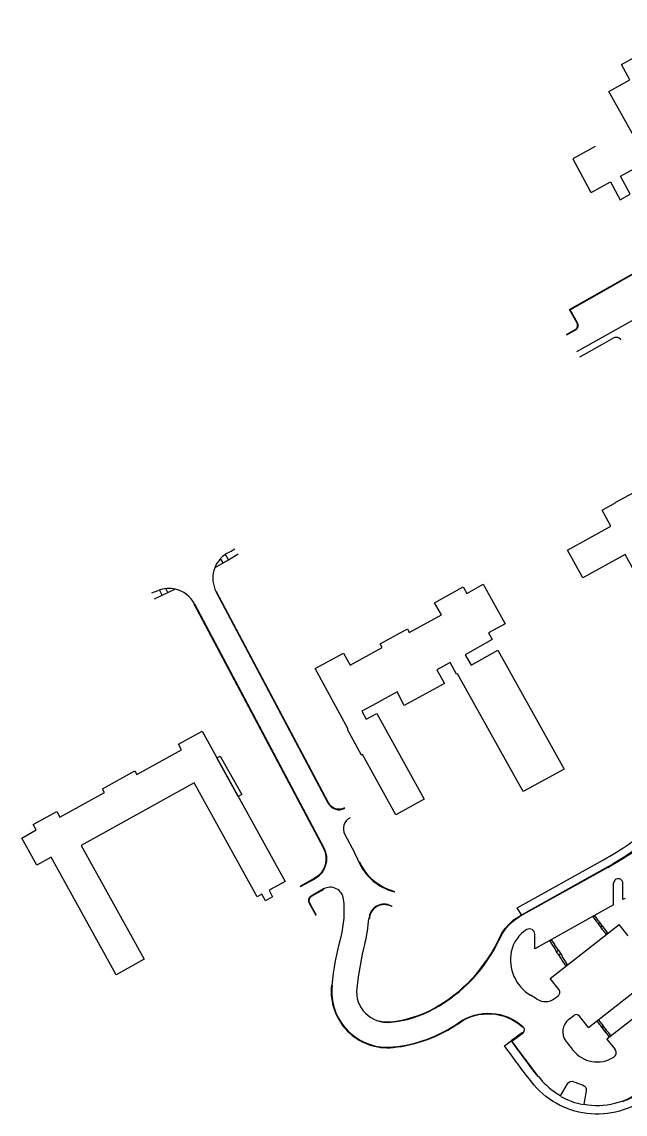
# Model space of a CAD drawing. Header units: feet. Extents: x -128 to 1593, y 35 to 1363.
# Drawn here: x -128 to 456, y 35 to 1092 of the extents above; entities that cross this region are included whole.
import ezdxf

# ---------------------------------------------------------------- set-up
doc = ezdxf.new("R2010")
doc.units = ezdxf.units.FT
doc.header["$LTSCALE"] = 0.7
doc.header["$MEASUREMENT"] = 0
for name, color, linetype in [('L-BLDG', 6, 'Continuous'), ('L-CURB', 250, 'Continuous'), ('L-PVMT', 250, 'Continuous'), ('L-STONE', 250, 'Continuous')]:
    doc.layers.add(name, color=color, linetype=linetype)
doc.layers.add('L-NONPLOT', color=250, linetype='Continuous', plot=False)

msp = doc.modelspace()

# ---------------------------------------------------------------- linework, layer by layer
at = {"layer": 'L-BLDG'}
for points in [[(427.511147, 971.589967), (405.648147, 959.599967), (422.226147, 929.112967), (421.954147, 929.010967), (423.390143, 926.939513), (442.164147, 937.225967), (451.487147, 919.919967), (461.399147, 925.258967), (451.964147, 942.753967), (478.333147, 957.470967), (440.693147, 1024.917967), (461.090147, 1036.225967), (453.018147, 1051.067967), (527.403147, 1092.243967)], [(447.508027, 627.193901), (476.903027, 643.020901)], [(482.910027, 528.445901), (456.294027, 576.632901), (415.352027, 553.930901), (400.595027, 580.707901), (442.405027, 603.875901), (434.015027, 619.345901), (447.534027, 626.857901), (447.508027, 627.193901)], [(234.222027, 324.537901), (201.991027, 382.775901), (201.044027, 382.274901), (187.399027, 407.008901), (188.254027, 407.573901), (156.117027, 466.026901), (183.687027, 481.080901), (190.199027, 469.322901), (221.130027, 486.416901), (219.098027, 489.930901), (245.559027, 504.540901), (247.395027, 501.082901), (278.442027, 518.160901), (271.845027, 529.824901), (299.479027, 545.171901), (302.952027, 538.921901), (318.939027, 547.747901), (340.103027, 509.516901), (324.017027, 500.618901), (327.483027, 494.362901), (301.478027, 479.453901), (307.269027, 469.512901), (333.274027, 483.987901), (397.511027, 368.837901), (357.687027, 347.021901), (294.133027, 461.095901), (293.207027, 460.646901), (287.057027, 471.906901), (274.144027, 464.739901), (281.537027, 451.756901), (242.47289, 430.222564), (235.572027, 443.540901), (211.624027, 430.345901), (201.504027, 424.760901), (205.756027, 417.095901), (215.845027, 422.727901), (261.755027, 339.727901), (234.222027, 324.537901)], [(-116.862973, 315.140901), (-93.989973, 327.832901), (-90.972973, 322.387901), (-47.869973, 346.154901), (-49.792973, 349.610901), (-18.308973, 367.053901), (-16.380973, 363.545901), (26.912027, 387.389901), (23.832027, 392.846901), (46.726027, 405.489901), (127.216027, 260.052901), (111.669027, 251.474901), (115.029027, 245.107901), (108.053027, 241.288901), (104.684027, 247.631901), (100.090027, 245.126901), (39.147027, 355.364901), (-70.281973, 294.903901), (-9.308973, 184.621901), (-36.489973, 169.746901), (-99.397973, 283.378901), (-113.334973, 275.680901), (-127.869973, 301.906901), (-113.998973, 309.813901), (-116.862973, 315.140901)]]:
    msp.add_lwpolyline(points, dxfattribs=at)
at = {"layer": 'L-CURB'}
for points in [[(399.69068, 789.660125), (408.157646, 794.438399, 0.4142135624), (409.864985, 800.569059), (402.416433, 813.767682), (473.882564, 853.974477), (481.477908, 840.517844, 0.4142135624), (484.883893, 839.569549), (500.361376, 848.305523, 0.4142135624), (501.30967, 851.711509), (493.690827, 865.209776), (565.101017, 905.515914), (572.709506, 892.035991, 0.4120000851), (576.098991, 891.078465, 0.0019483033), (586.587289, 896.947785, 0.4140788325), (587.535627, 900.353927, 0.0000394208), (579.917693, 913.850584), (594.843, 922.277626, 0.4074658419), (595.038125, 922.94873), (592.699251, 927.324168)], [(399.69068, 789.660125), (408.157646, 794.438399, 0.4142135624), (409.864985, 800.569059), (402.416433, 813.767682), (473.882564, 853.974477)], [(184.661985, 331.324246, -0.4300566043), (169.260636, 336.141114), (60.798719, 540.533428)], [(38.812369, 528.62669), (164.200321, 292.379529, -0.4095433109), (155.390605, 262.800328), (141.478957, 255.129495)], [(512.1984, 327.941547, -0.0000106083), (512.197119, 327.940466), (488.050382, 307.569199, -0.0483106371), (439.51786, 274.062861), (354.613117, 226.826648)], [(198.967094, 279.338622, 0.2111830714), (228.610454, 251.84085, 0.0180984622), (233.422286, 250.376469, 0.0180984622)], [(164.668652, 252.269438), (152.451407, 245.409483, 0.4130412256), (150.722035, 239.298255), (157.284813, 227.499849)], [(230.7839, 235.834716), (228.052259, 236.688092, 0.5108769427), (208.698775, 223.77814)], [(218.048246, 125.125451, 0.095535024), (229.172945, 124.107513, 0.1011451014), (271.056239, 137.102462, 0.1603013136), (334.791726, 205.456702, -0.1589559119), (354.613117, 226.826648)], [(172.068491, 159.345121, 0.4763482244), (231.649961, 99.230528, 0.128707851), (295.513128, 122.923217, -0.3506368845), (357.214974, 119.01661, -0.3506368845)], [(356.924154, 113.599437), (345.965758, 105.601894, 0.0074696486), (372.117827, 70.730081)], [(454.112974, 47.053193, 0.0410898523), (464.924363, 52.015856, 0.0360988995), (473.652857, 57.791332)]]:
    msp.add_lwpolyline(points, format="xyb", dxfattribs=at)
at = {"layer": 'L-NONPLOT'}
msp.add_lwpolyline([(85.316027, 344.216901), (81.733864, 342.234405), (61.095311, 379.532445), (64.331027, 381.322901)], close=True, dxfattribs=at)
at = {"layer": 'L-PVMT'}
for p, q in [((474.533534, 809.154535), (409.259417, 772.709235)), ((445.530629, 786.190888), (434.090214, 779.935841)), ((434.090214, 779.935841), (416.419006, 769.950415)), ((416.419006, 769.950415), (412.161968, 767.561356)), ((59.419238, 564.063594), (72.256264, 571.531147)), ((67.069953, 568.514167), (64.690977, 572.603722)), ((72.256264, 571.531147), (69.327635, 576.56558)), ((72.27211, 571.503908), (81.500712, 577.05007)), ((-2.015064, 539.292128), (4.179035, 541.75422)), ((0.532329, 533.775918), (20.216692, 542.93894)), ((7.943893, 537.225982), (5.594445, 542.273159)), ((13.383427, 539.758072), (11.603432, 543.581926)), ((168.818969, 335.906741), (60.357053, 540.299055)), ((185.032148, 305.389184), (194.242471, 288.032685)), ((439.760945, 273.625928), (354.856201, 226.389715)), ((445.301487, 237.457449), (445.281459, 258.181225)), ((454.296655, 242.461853), (454.281455, 258.189923)), ((456.436545, 243.652367), (454.296655, 242.461853)), ((228.200777, 237.160708), (230.873341, 236.325789)), ((355.888688, 227.536304), (351.999335, 234.527222)), ((445.301487, 237.457449), (368.842561, 194.920013)), ((383.815798, 165.896622), (450.763644, 218.270271)), ((459.389866, 207.24357), (450.763644, 218.270271)), ((368.842561, 194.920013), (368.828891, 209.064544)), ((420.785399, 118.639362), (487.733183, 171.012963)), ((392.366645, 154.9663), (383.815798, 165.896622)), ((388.035932, 146.638067), (391.603742, 149.292383)), ((498.991658, 154.427603), (438.738652, 107.291361)), ((401.70221, 126.382604), (406.632122, 130.2393)), ((420.785399, 118.639362), (412.247246, 129.553456)), ((438.738652, 107.291361), (446.671518, 97.150988))]:
    msp.add_line(p, q, dxfattribs=at)
for points in [[(399.936271, 789.224596), (408.403386, 794.002954, 0.4142135624), (410.300429, 800.814799), (403.097943, 813.577401), (473.692564, 853.293885), (481.04248, 840.272075, 0.4142135624), (485.129662, 839.134121), (500.607145, 847.870095, 0.4142135624), (501.745098, 851.957278), (494.372024, 865.020117), (564.911358, 904.834717), (572.274078, 891.790222, 0.412000085), (576.341459, 890.641191, 0.0019483033), (586.833159, 896.512413, 0.4140788325), (587.971112, 900.599596, 0.0001844382), (580.597043, 913.659961), (595.08883, 921.842232, 0.407465842), (595.479079, 923.18444), (593.140112, 927.560053)], [(39.254018, 528.861095), (164.641971, 292.613934, -0.4095433109), (155.632033, 262.362478), (141.720385, 254.691645)], [(833.182567, 352.837286, -0.2483574305), (754.360684, 286.64525, 0.2707100321), (709.674644, 245.809604, -0.1524895269), (689.353269, 216.377721), (478.976677, 51.799014, -0.4158410747), (365.697827, 65.954495, -0.0074413248), (339.503665, 100.885796), (345.965758, 105.601894)], [(351.999335, 234.527222), (435.450782, 280.954902, 0.0483106371), (483.04724, 313.814991)], [(198.507874, 279.140841, 0.2111830714), (228.447668, 251.368092, 0.0182379354), (233.331855, 249.883179, 0.0182379354)], [(181.238055, 206.384319, 0.0948220728), (183.691868, 242.953155, 0.5334992793), (164.423853, 252.705412), (152.206608, 245.845457, 0.4130412256), (150.285084, 239.055204), (156.847862, 227.256799)], [(196.425346, 156.700575, 0.4763482244), (229.222486, 123.609973, 0.1011451014), (271.297027, 136.66426, 0.1603013136), (335.245677, 205.24711, -0.1589559119), (354.856201, 226.389715)], [(172.5649, 159.28498, -0.0370037152), (181.238055, 206.384318)], [(172.56557, 159.29115, 0.4763482244), (231.600421, 99.728067, 0.128707851), (295.226178, 123.33268, -0.3506368845), (357.551273, 119.386614)], [(372.513009, 71.0364, -0.0073840159), (346.663686, 105.492253), (357.218909, 113.195557)], [(393.926758, 52.535431), (400.432127, 64.035041, -0.3895863932), (406.86844, 66.117957, 0.0409102025), (415.164944, 63.106065, -0.3895829705), (418.766087, 57.3793), (416.379485, 44.38505)]]:
    msp.add_lwpolyline(points, format="xyb", dxfattribs=at)
for centre, radius, start, end in [((447.929269, 781.803801), 5, 28.530311748, 118.667633046), ((-234.928842, 1109.741691), 613.795724, 299.909466948, 300.708395755), ((85.090382, 553.423934), 28, 119.909466948, 207.952905182), ((59.922068, 563.199209), 1, 120.187414242, 158.774023648), ((14.521647, 515.734412), 28, 76.905502529, 111.677323611), ((20.638706, 542.032351), 1, 76.905502529, 114.961862581), ((14.521647, 515.734412), 28, 27.957084277, 76.905502529), ((179.252428, 341.040347), 11.628025, 206.198710232, 299.09239722), ((195.360245, 311.172934), 11.837286, 117.205682551, 209.248891416), ((290.798736, 541.37809), 306.4, 299.089096588, 310.152477351), ((86.917489, 231.080088), 121.5, 23.301013996, 27.952905271), ((449.781457, 258.185574), 4.5, 0.055372486, 180.055372486), ((223.038134, 223.237616), 14.849423, 69.655360336, 177.798404776), ((86.917489, 231.080088), 121.5, 345.327720554, 356.568680619), ((377.463064, 185.755004), 32, 120.329312548, 168.932625041), ((363.828894, 209.059712), 5, 0.055372486, 120.329312548), ((494.672548, 124.31838), 300, 165.327720554, 173.803383497), ((385.314281, 184.219299), 40, 168.932625041, 239.069861226), ((238.953802, -60.039569), 244.752145, 57.352377994, 59.069861226), ((389.216161, 152.50166), 4, 306.64785939, 38.036257708), ((379.082503, 158.672854), 15, 237.352377994, 306.64785939), ((409.096762, 127.088816), 4, 38.036257708, 128.036257697), ((354.860864, 116.426597), 4, 306.122328396, 47.731778833), ((410.944611, 114.568289), 15, 128.036257718, 217.254645061), ((1257.154267, 758.149344), 1078.140328, 217.254645061, 217.836975118), ((429.375679, 115.202413), 30, 217.836975118, 302.297087238), ((442.733413, 94.070188), 5, 302.297087238, 38.036257708), ((429.375679, 115.202413), 72, 217.836975151, 235.835937655), ((429.375679, 115.202413), 72, 235.835937655, 240.504398943), ((429.375679, 115.202413), 72, 259.600958107, 307.639961203), ((429.375679, 115.202413), 72.5, 240.899535779, 259.205755066)]:
    msp.add_arc(centre, radius, start, end, dxfattribs=at)
at = {"layer": 'L-STONE'}
for points in [[(425.782722, 225.790791), (425.57196, 225.61512), (425.597287, 225.418083), (428.094122, 221.827309), (429.49082, 219.937368), (429.882903, 219.371731), (430.413566, 219.020769), (430.833067, 219.112614), (431.717069, 219.789944), (431.877131, 220.121678), (431.959139, 220.428004), (430.439499, 222.274975), (427.728086, 226.123191), (427.402319, 226.585446), (427.082333, 226.63605), (426.813075, 226.530601)], [(433.201188, 215.901287), (432.930852, 215.579528), (433.095975, 215.288668), (433.647087, 214.5116), (435.073608, 212.495391), (436.955829, 209.780045), (437.564336, 209.065958), (437.885922, 208.98491), (438.204629, 209.234181), (439.250725, 210.074372), (439.172718, 210.35843), (438.351821, 211.800449), (435.357114, 215.832502), (434.68967, 216.585633), (434.495935, 216.741135), (434.10941, 216.538014), (433.834312, 216.317054)], [(383.581374, 202.436674), (383.46712, 202.125031), (386.265515, 197.654699), (388.279955, 194.907258), (389.742817, 192.585351), (389.959569, 192.372556), (390.261504, 192.270097), (390.648665, 192.514108), (391.537211, 193.195694), (391.459903, 193.87884), (390.894871, 194.745669), (388.462537, 198.443242), (388.240005, 198.828296), (385.318384, 203.257539), (385.064824, 203.30196), (384.848007, 203.160579), (384.548534, 202.977009)], [(393.092128, 189.281324), (392.880038, 189.14076), (392.651394, 189.025122), (392.551263, 188.85108), (392.598906, 188.128896), (393.234767, 187.006913), (394.935222, 184.451728), (395.459879, 183.300642), (398.440341, 179.104011), (398.651008, 178.759085), (398.829084, 178.625848), (399.094981, 178.712336), (400.384315, 179.584805), (400.422704, 179.933287), (395.882966, 187.021215), (394.635708, 189.119874), (394.296726, 189.577176), (394.031309, 189.652527), (393.865062, 189.578244)], [(429.411172, 124.605997), (429.30484, 124.493878), (429.310614, 124.416477), (429.525472, 124.102295), (431.22577, 121.920977), (431.466035, 121.53402), (431.868059, 121.023509), (432.747173, 119.841908), (433.589333, 118.887885), (433.712964, 118.838258), (433.993774, 118.896148), (435.300838, 119.950347), (435.297413, 120.123672), (432.454404, 123.661464), (432.076627, 124.086479), (431.238654, 125.247074), (431.042269, 125.482687), (430.83085, 125.62357), (430.568534, 125.628078)], [(436.628359, 115.789646), (436.520455, 115.59008), (436.457517, 115.446255), (436.520393, 115.261131), (438.585487, 112.542253), (439.699803, 111.095658), (440.3037, 110.283422), (440.727878, 109.796451), (441.002922, 109.86126), (441.363426, 110.043984), (441.402511, 110.0721), (442.319017, 110.773509), (442.373068, 110.831948), (442.322135, 110.968106), (442.268559, 111.102046), (440.676582, 113.297475), (440.001136, 114.107845), (438.819613, 115.468806), (438.432655, 116.053097), (437.964171, 116.598015), (437.799083, 116.624641), (437.564415, 116.529009)]]:
    msp.add_lwpolyline(points, close=True, dxfattribs=at)
for points in [[(430.057623, 219.256177), (430.108625, 219.177937), (432.426707, 216.133683), (432.64733, 215.698747), (433.97756, 213.932555), (434.472132, 213.339191), (434.486066, 213.325808)], [(434.669468, 216.601847), (434.303746, 217.116298), (433.97404, 217.589225), (432.414264, 219.615334), (432.250711, 219.9818), (431.94116, 220.360845)], [(392.596034, 188.172423), (392.31332, 188.613092), (391.639368, 189.486883), (391.187508, 190.103498), (390.061895, 191.929148), (389.861923, 192.243559), (389.555892, 192.787721), (389.546081, 192.897617)], [(391.470797, 193.782571), (391.504388, 193.728952), (392.134074, 192.926912), (393.078195, 191.533384), (393.301812, 191.153314), (394.842979, 188.903382), (394.939121, 188.704176), (395.410785, 187.886802), (395.403395, 187.82815)], [(433.251068, 119.271081), (433.516447, 118.91914), (433.728054, 118.62267), (434.053633, 118.232055), (435.505935, 116.333562), (436.546865, 115.141663), (436.898003, 114.606846), (437.231732, 114.234848), (437.34952, 114.169512)], [(437.892712, 116.60954), (437.743957, 116.813254), (437.296285, 117.350351), (436.267254, 118.726868), (435.399827, 119.895259), (435.300446, 119.970174)]]:
    msp.add_lwpolyline(points, dxfattribs=at)

doc.saveas('drawing.dxf')
